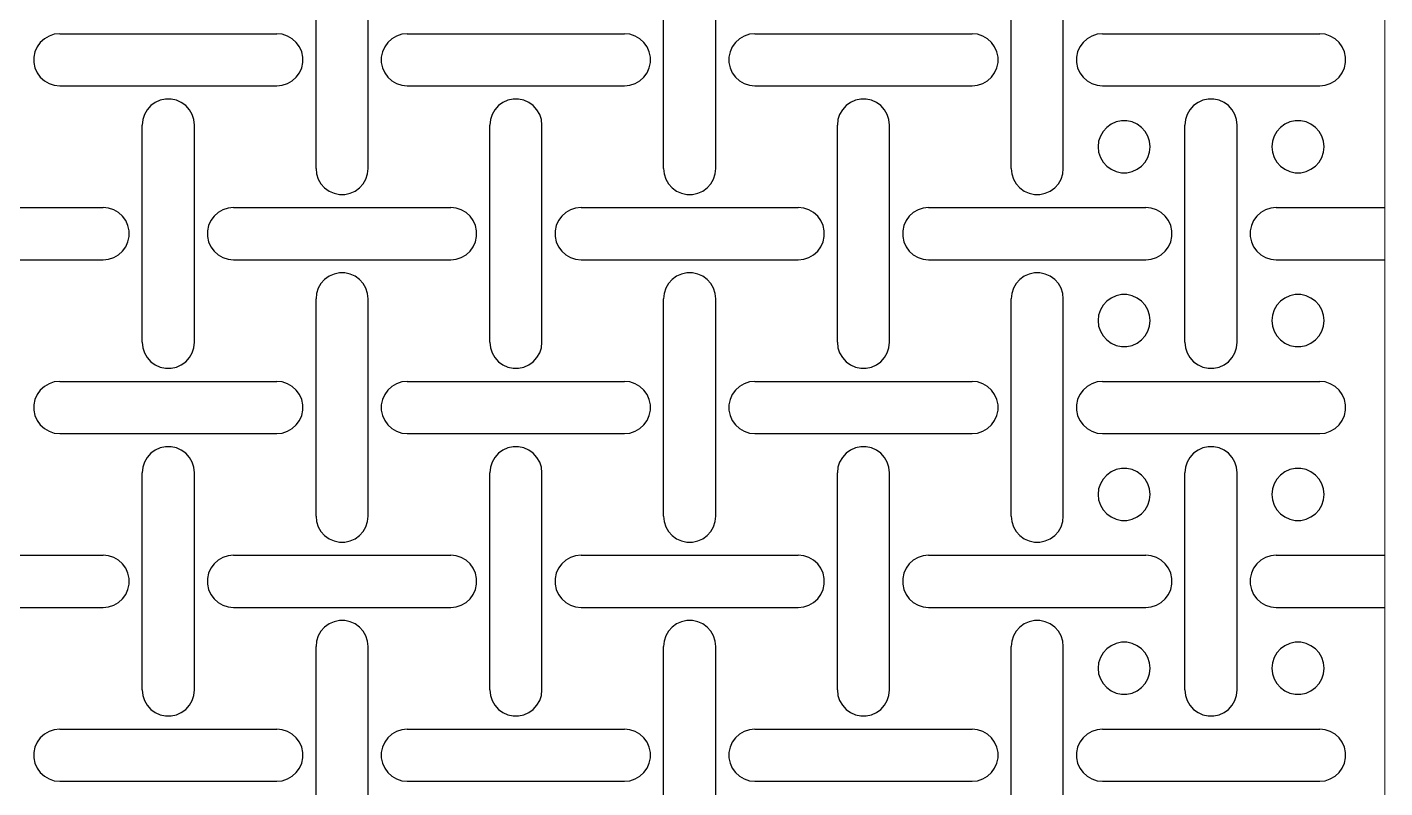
# Model space of a CAD drawing. Header units: metres. Extents: x 0 to 140, y -25 to 325.
# Drawn here: x 61.9 to 140, y 98.1 to 141.9 of the extents above; entities that cross this region are included whole.
import ezdxf

# ---------------------------------------------------------------- set-up
doc = ezdxf.new("R2010")
doc.units = ezdxf.units.M

msp = doc.modelspace()

# ---------------------------------------------------------------- linework, layer by layer
at = {"lineweight": 0}
msp.add_line((140, -25), (140, 325), dxfattribs=at)
for p, q in [((78.5, 133.75), (78.5, 146.25)), ((81.5, 133.75), (81.5, 146.25)), ((98.5, 133.75), (98.5, 146.25)), ((101.5, 133.75), (101.5, 146.25)), ((118.5, 133.75), (118.5, 146.25)), ((121.5, 133.75), (121.5, 146.25)), ((63.438, 141.467), (63.14, 141.37)), ((63.75, 141.5), (63.438, 141.467)), ((63.75, 141.5), (76.25, 141.5)), ((76.562, 141.467), (76.25, 141.5)), ((76.86, 141.37), (76.562, 141.467)), ((83.438, 141.467), (83.14, 141.37)), ((83.75, 141.5), (83.438, 141.467)), ((83.75, 141.5), (96.25, 141.5)), ((96.562, 141.467), (96.25, 141.5)), ((96.86, 141.37), (96.562, 141.467)), ((103.438, 141.467), (103.14, 141.37)), ((103.75, 141.5), (103.438, 141.467)), ((103.75, 141.5), (116.25, 141.5)), ((116.562, 141.467), (116.25, 141.5)), ((116.86, 141.37), (116.562, 141.467)), ((123.438, 141.467), (123.14, 141.37)), ((123.75, 141.5), (123.438, 141.467)), ((123.75, 141.5), (136.25, 141.5)), ((136.562, 141.467), (136.25, 141.5)), ((136.86, 141.37), (136.562, 141.467)), ((62.451, 140.75), (62.323, 140.464)), ((62.635, 141.004), (62.451, 140.75)), ((62.868, 141.214), (62.635, 141.004)), ((63.14, 141.37), (62.868, 141.214)), ((77.132, 141.214), (76.86, 141.37)), ((77.365, 141.004), (77.132, 141.214)), ((77.549, 140.75), (77.365, 141.004)), ((77.677, 140.464), (77.549, 140.75)), ((82.451, 140.75), (82.323, 140.464)), ((82.635, 141.004), (82.451, 140.75)), ((82.868, 141.214), (82.635, 141.004)), ((83.14, 141.37), (82.868, 141.214)), ((97.132, 141.214), (96.86, 141.37)), ((97.365, 141.004), (97.132, 141.214)), ((97.549, 140.75), (97.365, 141.004)), ((97.677, 140.464), (97.549, 140.75)), ((102.451, 140.75), (102.323, 140.464)), ((102.635, 141.004), (102.451, 140.75)), ((102.868, 141.214), (102.635, 141.004)), ((103.14, 141.37), (102.868, 141.214)), ((117.132, 141.214), (116.86, 141.37)), ((117.365, 141.004), (117.132, 141.214)), ((117.549, 140.75), (117.365, 141.004)), ((117.677, 140.464), (117.549, 140.75)), ((122.451, 140.75), (122.323, 140.464)), ((122.635, 141.004), (122.451, 140.75)), ((122.868, 141.214), (122.635, 141.004)), ((123.14, 141.37), (122.868, 141.214)), ((137.132, 141.214), (136.86, 141.37)), ((137.365, 141.004), (137.132, 141.214)), ((137.549, 140.75), (137.365, 141.004)), ((137.677, 140.464), (137.549, 140.75)), ((62.323, 140.464), (62.258, 140.157)), ((62.258, 140.157), (62.258, 139.843)), ((62.258, 139.843), (62.323, 139.536)), ((77.742, 140.157), (77.677, 140.464)), ((77.677, 139.536), (77.742, 139.843)), ((77.742, 139.843), (77.742, 140.157)), ((82.323, 140.464), (82.258, 140.157)), ((82.258, 140.157), (82.258, 139.843)), ((82.258, 139.843), (82.323, 139.536)), ((97.742, 140.157), (97.677, 140.464)), ((97.677, 139.536), (97.742, 139.843)), ((97.742, 139.843), (97.742, 140.157)), ((102.323, 140.464), (102.258, 140.157)), ((102.258, 140.157), (102.258, 139.843)), ((102.258, 139.843), (102.323, 139.536)), ((117.742, 140.157), (117.677, 140.464)), ((117.677, 139.536), (117.742, 139.843)), ((117.742, 139.843), (117.742, 140.157)), ((122.323, 140.464), (122.258, 140.157)), ((122.258, 140.157), (122.258, 139.843)), ((122.258, 139.843), (122.323, 139.536)), ((137.742, 140.157), (137.677, 140.464)), ((137.677, 139.536), (137.742, 139.843)), ((137.742, 139.843), (137.742, 140.157)), ((62.323, 139.536), (62.451, 139.25)), ((62.451, 139.25), (62.635, 138.996)), ((77.365, 138.996), (77.549, 139.25)), ((77.549, 139.25), (77.677, 139.536)), ((82.323, 139.536), (82.451, 139.25)), ((82.451, 139.25), (82.635, 138.996)), ((97.365, 138.996), (97.549, 139.25)), ((97.549, 139.25), (97.677, 139.536)), ((102.323, 139.536), (102.451, 139.25)), ((102.451, 139.25), (102.635, 138.996)), ((117.365, 138.996), (117.549, 139.25)), ((117.549, 139.25), (117.677, 139.536)), ((122.323, 139.536), (122.451, 139.25)), ((122.451, 139.25), (122.635, 138.996)), ((137.365, 138.996), (137.549, 139.25)), ((137.549, 139.25), (137.677, 139.536)), ((62.635, 138.996), (62.868, 138.786)), ((62.868, 138.786), (63.14, 138.63)), ((63.14, 138.63), (63.438, 138.533)), ((63.438, 138.533), (63.75, 138.5)), ((63.75, 138.5), (76.25, 138.5)), ((76.25, 138.5), (76.562, 138.533)), ((76.562, 138.533), (76.86, 138.63)), ((76.86, 138.63), (77.132, 138.786)), ((77.132, 138.786), (77.365, 138.996)), ((82.635, 138.996), (82.868, 138.786)), ((82.868, 138.786), (83.14, 138.63)), ((83.14, 138.63), (83.438, 138.533)), ((83.438, 138.533), (83.75, 138.5)), ((83.75, 138.5), (96.25, 138.5)), ((96.25, 138.5), (96.562, 138.533)), ((96.562, 138.533), (96.86, 138.63)), ((96.86, 138.63), (97.132, 138.786)), ((97.132, 138.786), (97.365, 138.996)), ((102.635, 138.996), (102.868, 138.786)), ((102.868, 138.786), (103.14, 138.63)), ((103.14, 138.63), (103.438, 138.533)), ((103.438, 138.533), (103.75, 138.5)), ((103.75, 138.5), (116.25, 138.5)), ((116.25, 138.5), (116.562, 138.533)), ((116.562, 138.533), (116.86, 138.63)), ((116.86, 138.63), (117.132, 138.786)), ((117.132, 138.786), (117.365, 138.996)), ((122.635, 138.996), (122.868, 138.786)), ((122.868, 138.786), (123.14, 138.63)), ((123.14, 138.63), (123.438, 138.533)), ((123.438, 138.533), (123.75, 138.5)), ((123.75, 138.5), (136.25, 138.5)), ((136.25, 138.5), (136.562, 138.533)), ((136.562, 138.533), (136.86, 138.63)), ((136.86, 138.63), (137.132, 138.786)), ((137.132, 138.786), (137.365, 138.996)), ((69.25, 137.549), (68.996, 137.365)), ((69.536, 137.677), (69.25, 137.549)), ((69.843, 137.742), (69.536, 137.677)), ((70.157, 137.742), (69.843, 137.742)), ((70.464, 137.677), (70.157, 137.742)), ((70.75, 137.549), (70.464, 137.677)), ((71.004, 137.365), (70.75, 137.549)), ((89.25, 137.549), (88.996, 137.365)), ((89.536, 137.677), (89.25, 137.549)), ((89.843, 137.742), (89.536, 137.677)), ((90.157, 137.742), (89.843, 137.742)), ((90.464, 137.677), (90.157, 137.742)), ((90.75, 137.549), (90.464, 137.677)), ((91.004, 137.365), (90.75, 137.549)), ((109.25, 137.549), (108.996, 137.365)), ((109.536, 137.677), (109.25, 137.549)), ((109.843, 137.742), (109.536, 137.677)), ((110.157, 137.742), (109.843, 137.742)), ((110.464, 137.677), (110.157, 137.742)), ((110.75, 137.549), (110.464, 137.677)), ((111.004, 137.365), (110.75, 137.549)), ((129.25, 137.549), (128.996, 137.365)), ((129.536, 137.677), (129.25, 137.549)), ((129.843, 137.742), (129.536, 137.677)), ((130.157, 137.742), (129.843, 137.742)), ((130.464, 137.677), (130.157, 137.742)), ((130.75, 137.549), (130.464, 137.677)), ((131.004, 137.365), (130.75, 137.549)), ((68.63, 136.86), (68.533, 136.562)), ((68.786, 137.132), (68.63, 136.86)), ((68.996, 137.365), (68.786, 137.132)), ((71.214, 137.132), (71.004, 137.365)), ((71.37, 136.86), (71.214, 137.132)), ((71.467, 136.562), (71.37, 136.86)), ((88.63, 136.86), (88.533, 136.562)), ((88.786, 137.132), (88.63, 136.86)), ((88.996, 137.365), (88.786, 137.132)), ((91.214, 137.132), (91.004, 137.365)), ((91.37, 136.86), (91.214, 137.132)), ((91.467, 136.562), (91.37, 136.86)), ((108.63, 136.86), (108.533, 136.562)), ((108.786, 137.132), (108.63, 136.86)), ((108.996, 137.365), (108.786, 137.132)), ((111.214, 137.132), (111.004, 137.365)), ((111.37, 136.86), (111.214, 137.132)), ((111.467, 136.562), (111.37, 136.86)), ((128.63, 136.86), (128.533, 136.562)), ((128.786, 137.132), (128.63, 136.86)), ((128.996, 137.365), (128.786, 137.132)), ((131.214, 137.132), (131.004, 137.365)), ((131.37, 136.86), (131.214, 137.132)), ((131.467, 136.562), (131.37, 136.86)), ((68.533, 136.562), (68.5, 136.25)), ((68.5, 123.75), (68.5, 136.25)), ((71.5, 136.25), (71.467, 136.562)), ((71.5, 123.75), (71.5, 136.25)), ((88.533, 136.562), (88.5, 136.25)), ((88.5, 123.75), (88.5, 136.25)), ((91.5, 136.25), (91.467, 136.562)), ((91.5, 123.75), (91.5, 136.25)), ((108.533, 136.562), (108.5, 136.25)), ((108.5, 123.75), (108.5, 136.25)), ((111.5, 136.25), (111.467, 136.562)), ((111.5, 123.75), (111.5, 136.25)), ((123.996, 136.115), (123.786, 135.882)), ((124.25, 136.299), (123.996, 136.115)), ((124.536, 136.427), (124.25, 136.299)), ((124.843, 136.492), (124.536, 136.427)), ((125.157, 136.492), (124.843, 136.492)), ((125.464, 136.427), (125.157, 136.492)), ((125.75, 136.299), (125.464, 136.427)), ((126.004, 136.115), (125.75, 136.299)), ((126.214, 135.882), (126.004, 136.115)), ((128.533, 136.562), (128.5, 136.25)), ((128.5, 123.75), (128.5, 136.25)), ((131.5, 136.25), (131.467, 136.562)), ((131.5, 123.75), (131.5, 136.25)), ((133.996, 136.115), (133.786, 135.882)), ((134.25, 136.299), (133.996, 136.115)), ((134.536, 136.427), (134.25, 136.299)), ((134.843, 136.492), (134.536, 136.427)), ((135.157, 136.492), (134.843, 136.492)), ((135.464, 136.427), (135.157, 136.492)), ((135.75, 136.299), (135.464, 136.427)), ((136.004, 136.115), (135.75, 136.299)), ((136.214, 135.882), (136.004, 136.115)), ((123.533, 135.312), (123.5, 135)), ((123.63, 135.61), (123.533, 135.312)), ((123.786, 135.882), (123.63, 135.61)), ((126.37, 135.61), (126.214, 135.882)), ((126.467, 135.312), (126.37, 135.61)), ((126.5, 135), (126.467, 135.312)), ((133.533, 135.312), (133.5, 135)), ((133.63, 135.61), (133.533, 135.312)), ((133.786, 135.882), (133.63, 135.61)), ((136.37, 135.61), (136.214, 135.882)), ((136.467, 135.312), (136.37, 135.61)), ((136.5, 135), (136.467, 135.312)), ((123.5, 135), (123.533, 134.688)), ((123.533, 134.688), (123.63, 134.39)), ((123.63, 134.39), (123.786, 134.118)), ((126.214, 134.118), (126.37, 134.39)), ((126.37, 134.39), (126.467, 134.688)), ((126.467, 134.688), (126.5, 135)), ((133.5, 135), (133.533, 134.688)), ((133.533, 134.688), (133.63, 134.39)), ((133.63, 134.39), (133.786, 134.118)), ((136.214, 134.118), (136.37, 134.39)), ((136.37, 134.39), (136.467, 134.688)), ((136.467, 134.688), (136.5, 135)), ((78.5, 133.75), (78.533, 133.438)), ((81.467, 133.438), (81.5, 133.75)), ((98.5, 133.75), (98.533, 133.438)), ((101.467, 133.438), (101.5, 133.75)), ((118.5, 133.75), (118.533, 133.438)), ((121.467, 133.438), (121.5, 133.75)), ((123.786, 134.118), (123.996, 133.885)), ((123.996, 133.885), (124.25, 133.701)), ((124.25, 133.701), (124.536, 133.573)), ((125.464, 133.573), (125.75, 133.701)), ((125.75, 133.701), (126.004, 133.885)), ((126.004, 133.885), (126.214, 134.118)), ((133.786, 134.118), (133.996, 133.885)), ((133.996, 133.885), (134.25, 133.701)), ((134.25, 133.701), (134.536, 133.573)), ((135.464, 133.573), (135.75, 133.701)), ((135.75, 133.701), (136.004, 133.885)), ((136.004, 133.885), (136.214, 134.118)), ((78.533, 133.438), (78.63, 133.14)), ((78.63, 133.14), (78.786, 132.868)), ((78.786, 132.868), (78.996, 132.635)), ((81.004, 132.635), (81.214, 132.868)), ((81.214, 132.868), (81.37, 133.14)), ((81.37, 133.14), (81.467, 133.438)), ((98.533, 133.438), (98.63, 133.14)), ((98.63, 133.14), (98.786, 132.868)), ((98.786, 132.868), (98.996, 132.635)), ((101.004, 132.635), (101.214, 132.868)), ((101.214, 132.868), (101.37, 133.14)), ((101.37, 133.14), (101.467, 133.438)), ((118.533, 133.438), (118.63, 133.14)), ((118.63, 133.14), (118.786, 132.868)), ((118.786, 132.868), (118.996, 132.635)), ((121.004, 132.635), (121.214, 132.868)), ((121.214, 132.868), (121.37, 133.14)), ((121.37, 133.14), (121.467, 133.438)), ((124.536, 133.573), (124.843, 133.508)), ((124.843, 133.508), (125.157, 133.508)), ((125.157, 133.508), (125.464, 133.573)), ((134.536, 133.573), (134.843, 133.508)), ((134.843, 133.508), (135.157, 133.508)), ((135.157, 133.508), (135.464, 133.573)), ((78.996, 132.635), (79.25, 132.451)), ((79.25, 132.451), (79.536, 132.323)), ((79.536, 132.323), (79.843, 132.258)), ((79.843, 132.258), (80.157, 132.258)), ((80.157, 132.258), (80.464, 132.323)), ((80.464, 132.323), (80.75, 132.451)), ((80.75, 132.451), (81.004, 132.635)), ((98.996, 132.635), (99.25, 132.451)), ((99.25, 132.451), (99.536, 132.323)), ((99.536, 132.323), (99.843, 132.258)), ((99.843, 132.258), (100.157, 132.258)), ((100.157, 132.258), (100.464, 132.323)), ((100.464, 132.323), (100.75, 132.451)), ((100.75, 132.451), (101.004, 132.635)), ((118.996, 132.635), (119.25, 132.451)), ((119.25, 132.451), (119.536, 132.323)), ((119.536, 132.323), (119.843, 132.258)), ((119.843, 132.258), (120.157, 132.258)), ((120.157, 132.258), (120.464, 132.323)), ((120.464, 132.323), (120.75, 132.451)), ((120.75, 132.451), (121.004, 132.635)), ((53.75, 131.5), (66.25, 131.5)), ((66.562, 131.467), (66.25, 131.5)), ((66.86, 131.37), (66.562, 131.467)), ((67.132, 131.214), (66.86, 131.37)), ((73.14, 131.37), (72.868, 131.214)), ((73.438, 131.467), (73.14, 131.37)), ((73.75, 131.5), (73.438, 131.467)), ((73.75, 131.5), (86.25, 131.5)), ((86.562, 131.467), (86.25, 131.5)), ((86.86, 131.37), (86.562, 131.467)), ((87.132, 131.214), (86.86, 131.37)), ((93.14, 131.37), (92.868, 131.214)), ((93.438, 131.467), (93.14, 131.37)), ((93.75, 131.5), (93.438, 131.467)), ((93.75, 131.5), (106.25, 131.5)), ((106.562, 131.467), (106.25, 131.5)), ((106.86, 131.37), (106.562, 131.467)), ((107.132, 131.214), (106.86, 131.37)), ((113.14, 131.37), (112.868, 131.214)), ((113.438, 131.467), (113.14, 131.37)), ((113.75, 131.5), (113.438, 131.467)), ((113.75, 131.5), (126.25, 131.5)), ((126.562, 131.467), (126.25, 131.5)), ((126.86, 131.37), (126.562, 131.467)), ((127.132, 131.214), (126.86, 131.37)), ((133.14, 131.37), (132.868, 131.214)), ((133.438, 131.467), (133.14, 131.37)), ((133.75, 131.5), (133.438, 131.467)), ((133.75, 131.5), (140, 131.5)), ((67.365, 131.004), (67.132, 131.214)), ((67.549, 130.75), (67.365, 131.004)), ((67.677, 130.464), (67.549, 130.75)), ((67.742, 130.157), (67.677, 130.464)), ((72.323, 130.464), (72.258, 130.157)), ((72.451, 130.75), (72.323, 130.464)), ((72.635, 131.004), (72.451, 130.75)), ((72.868, 131.214), (72.635, 131.004)), ((87.365, 131.004), (87.132, 131.214)), ((87.549, 130.75), (87.365, 131.004)), ((87.677, 130.464), (87.549, 130.75)), ((87.742, 130.157), (87.677, 130.464)), ((92.323, 130.464), (92.258, 130.157)), ((92.451, 130.75), (92.323, 130.464)), ((92.635, 131.004), (92.451, 130.75)), ((92.868, 131.214), (92.635, 131.004)), ((107.365, 131.004), (107.132, 131.214)), ((107.549, 130.75), (107.365, 131.004)), ((107.677, 130.464), (107.549, 130.75)), ((107.742, 130.157), (107.677, 130.464)), ((112.323, 130.464), (112.258, 130.157)), ((112.451, 130.75), (112.323, 130.464)), ((112.635, 131.004), (112.451, 130.75)), ((112.868, 131.214), (112.635, 131.004)), ((127.365, 131.004), (127.132, 131.214)), ((127.549, 130.75), (127.365, 131.004)), ((127.677, 130.464), (127.549, 130.75)), ((127.742, 130.157), (127.677, 130.464)), ((132.323, 130.464), (132.258, 130.157)), ((132.451, 130.75), (132.323, 130.464)), ((132.635, 131.004), (132.451, 130.75)), ((132.868, 131.214), (132.635, 131.004)), ((67.677, 129.536), (67.742, 129.843)), ((67.742, 129.843), (67.742, 130.157)), ((72.258, 130.157), (72.258, 129.843)), ((72.258, 129.843), (72.323, 129.536)), ((87.677, 129.536), (87.742, 129.843)), ((87.742, 129.843), (87.742, 130.157)), ((92.258, 130.157), (92.258, 129.843)), ((92.258, 129.843), (92.323, 129.536)), ((107.677, 129.536), (107.742, 129.843)), ((107.742, 129.843), (107.742, 130.157)), ((112.258, 130.157), (112.258, 129.843)), ((112.258, 129.843), (112.323, 129.536)), ((127.677, 129.536), (127.742, 129.843)), ((127.742, 129.843), (127.742, 130.157)), ((132.258, 130.157), (132.258, 129.843)), ((132.258, 129.843), (132.323, 129.536)), ((67.132, 128.786), (67.365, 128.996)), ((67.365, 128.996), (67.549, 129.25)), ((67.549, 129.25), (67.677, 129.536)), ((72.323, 129.536), (72.451, 129.25)), ((72.451, 129.25), (72.635, 128.996)), ((72.635, 128.996), (72.868, 128.786)), ((87.132, 128.786), (87.365, 128.996)), ((87.365, 128.996), (87.549, 129.25)), ((87.549, 129.25), (87.677, 129.536)), ((92.323, 129.536), (92.451, 129.25)), ((92.451, 129.25), (92.635, 128.996)), ((92.635, 128.996), (92.868, 128.786)), ((107.132, 128.786), (107.365, 128.996)), ((107.365, 128.996), (107.549, 129.25)), ((107.549, 129.25), (107.677, 129.536)), ((112.323, 129.536), (112.451, 129.25)), ((112.451, 129.25), (112.635, 128.996)), ((112.635, 128.996), (112.868, 128.786)), ((127.132, 128.786), (127.365, 128.996)), ((127.365, 128.996), (127.549, 129.25)), ((127.549, 129.25), (127.677, 129.536)), ((132.323, 129.536), (132.451, 129.25)), ((132.451, 129.25), (132.635, 128.996)), ((132.635, 128.996), (132.868, 128.786)), ((53.75, 128.5), (66.25, 128.5)), ((66.25, 128.5), (66.562, 128.533)), ((66.562, 128.533), (66.86, 128.63)), ((66.86, 128.63), (67.132, 128.786)), ((72.868, 128.786), (73.14, 128.63)), ((73.14, 128.63), (73.438, 128.533)), ((73.438, 128.533), (73.75, 128.5)), ((73.75, 128.5), (86.25, 128.5)), ((86.25, 128.5), (86.562, 128.533)), ((86.562, 128.533), (86.86, 128.63)), ((86.86, 128.63), (87.132, 128.786)), ((92.868, 128.786), (93.14, 128.63)), ((93.14, 128.63), (93.438, 128.533)), ((93.438, 128.533), (93.75, 128.5)), ((93.75, 128.5), (106.25, 128.5)), ((106.25, 128.5), (106.562, 128.533)), ((106.562, 128.533), (106.86, 128.63)), ((106.86, 128.63), (107.132, 128.786)), ((112.868, 128.786), (113.14, 128.63)), ((113.14, 128.63), (113.438, 128.533)), ((113.438, 128.533), (113.75, 128.5)), ((113.75, 128.5), (126.25, 128.5)), ((126.25, 128.5), (126.562, 128.533)), ((126.562, 128.533), (126.86, 128.63)), ((126.86, 128.63), (127.132, 128.786)), ((132.868, 128.786), (133.14, 128.63)), ((133.14, 128.63), (133.438, 128.533)), ((133.438, 128.533), (133.75, 128.5)), ((133.75, 128.5), (140, 128.5)), ((78.996, 127.365), (78.786, 127.132)), ((79.25, 127.549), (78.996, 127.365)), ((79.536, 127.677), (79.25, 127.549)), ((79.843, 127.742), (79.536, 127.677)), ((80.157, 127.742), (79.843, 127.742)), ((80.464, 127.677), (80.157, 127.742)), ((80.75, 127.549), (80.464, 127.677)), ((81.004, 127.365), (80.75, 127.549)), ((81.214, 127.132), (81.004, 127.365)), ((98.996, 127.365), (98.786, 127.132)), ((99.25, 127.549), (98.996, 127.365)), ((99.536, 127.677), (99.25, 127.549)), ((99.843, 127.742), (99.536, 127.677)), ((100.157, 127.742), (99.843, 127.742)), ((100.464, 127.677), (100.157, 127.742)), ((100.75, 127.549), (100.464, 127.677)), ((101.004, 127.365), (100.75, 127.549)), ((101.214, 127.132), (101.004, 127.365)), ((118.996, 127.365), (118.786, 127.132)), ((119.25, 127.549), (118.996, 127.365)), ((119.536, 127.677), (119.25, 127.549)), ((119.843, 127.742), (119.536, 127.677)), ((120.157, 127.742), (119.843, 127.742)), ((120.464, 127.677), (120.157, 127.742)), ((120.75, 127.549), (120.464, 127.677)), ((121.004, 127.365), (120.75, 127.549)), ((121.214, 127.132), (121.004, 127.365)), ((78.533, 126.562), (78.5, 126.25)), ((78.63, 126.86), (78.533, 126.562)), ((78.786, 127.132), (78.63, 126.86)), ((81.37, 126.86), (81.214, 127.132)), ((81.467, 126.562), (81.37, 126.86)), ((81.5, 126.25), (81.467, 126.562)), ((98.533, 126.562), (98.5, 126.25)), ((98.63, 126.86), (98.533, 126.562)), ((98.786, 127.132), (98.63, 126.86)), ((101.37, 126.86), (101.214, 127.132)), ((101.467, 126.562), (101.37, 126.86)), ((101.5, 126.25), (101.467, 126.562)), ((118.533, 126.562), (118.5, 126.25)), ((118.63, 126.86), (118.533, 126.562)), ((118.786, 127.132), (118.63, 126.86)), ((121.37, 126.86), (121.214, 127.132)), ((121.467, 126.562), (121.37, 126.86)), ((121.5, 126.25), (121.467, 126.562)), ((78.5, 113.75), (78.5, 126.25)), ((81.5, 113.75), (81.5, 126.25)), ((98.5, 113.75), (98.5, 126.25)), ((101.5, 113.75), (101.5, 126.25)), ((118.5, 113.75), (118.5, 126.25)), ((121.5, 113.75), (121.5, 126.25)), ((123.786, 125.882), (123.63, 125.61)), ((123.996, 126.115), (123.786, 125.882)), ((124.25, 126.299), (123.996, 126.115)), ((124.536, 126.427), (124.25, 126.299)), ((124.843, 126.492), (124.536, 126.427)), ((125.157, 126.492), (124.843, 126.492)), ((125.464, 126.427), (125.157, 126.492)), ((125.75, 126.299), (125.464, 126.427)), ((126.004, 126.115), (125.75, 126.299)), ((126.214, 125.882), (126.004, 126.115)), ((126.37, 125.61), (126.214, 125.882)), ((133.786, 125.882), (133.63, 125.61)), ((133.996, 126.115), (133.786, 125.882)), ((134.25, 126.299), (133.996, 126.115)), ((134.536, 126.427), (134.25, 126.299)), ((134.843, 126.492), (134.536, 126.427)), ((135.157, 126.492), (134.843, 126.492)), ((135.464, 126.427), (135.157, 126.492)), ((135.75, 126.299), (135.464, 126.427)), ((136.004, 126.115), (135.75, 126.299)), ((136.214, 125.882), (136.004, 126.115)), ((136.37, 125.61), (136.214, 125.882)), ((123.533, 125.312), (123.5, 125)), ((123.5, 125), (123.533, 124.688)), ((123.63, 125.61), (123.533, 125.312)), ((126.467, 125.312), (126.37, 125.61)), ((126.5, 125), (126.467, 125.312)), ((126.467, 124.688), (126.5, 125)), ((133.533, 125.312), (133.5, 125)), ((133.5, 125), (133.533, 124.688)), ((133.63, 125.61), (133.533, 125.312)), ((136.467, 125.312), (136.37, 125.61)), ((136.5, 125), (136.467, 125.312)), ((136.467, 124.688), (136.5, 125)), ((123.533, 124.688), (123.63, 124.39)), ((123.63, 124.39), (123.786, 124.118)), ((126.214, 124.118), (126.37, 124.39)), ((126.37, 124.39), (126.467, 124.688)), ((133.533, 124.688), (133.63, 124.39)), ((133.63, 124.39), (133.786, 124.118)), ((136.214, 124.118), (136.37, 124.39)), ((136.37, 124.39), (136.467, 124.688)), ((68.5, 123.75), (68.533, 123.438)), ((68.533, 123.438), (68.63, 123.14)), ((71.37, 123.14), (71.467, 123.438)), ((71.467, 123.438), (71.5, 123.75)), ((88.5, 123.75), (88.533, 123.438)), ((88.533, 123.438), (88.63, 123.14)), ((91.37, 123.14), (91.467, 123.438)), ((91.467, 123.438), (91.5, 123.75)), ((108.5, 123.75), (108.533, 123.438)), ((108.533, 123.438), (108.63, 123.14)), ((111.37, 123.14), (111.467, 123.438)), ((111.467, 123.438), (111.5, 123.75)), ((123.786, 124.118), (123.996, 123.885)), ((123.996, 123.885), (124.25, 123.701)), ((124.25, 123.701), (124.536, 123.573)), ((124.536, 123.573), (124.843, 123.508)), ((124.843, 123.508), (125.157, 123.508)), ((125.157, 123.508), (125.464, 123.573)), ((125.464, 123.573), (125.75, 123.701)), ((125.75, 123.701), (126.004, 123.885)), ((126.004, 123.885), (126.214, 124.118)), ((128.5, 123.75), (128.533, 123.438)), ((128.533, 123.438), (128.63, 123.14)), ((131.37, 123.14), (131.467, 123.438)), ((131.467, 123.438), (131.5, 123.75)), ((133.786, 124.118), (133.996, 123.885)), ((133.996, 123.885), (134.25, 123.701)), ((134.25, 123.701), (134.536, 123.573)), ((134.536, 123.573), (134.843, 123.508)), ((134.843, 123.508), (135.157, 123.508)), ((135.157, 123.508), (135.464, 123.573)), ((135.464, 123.573), (135.75, 123.701)), ((135.75, 123.701), (136.004, 123.885)), ((136.004, 123.885), (136.214, 124.118)), ((68.63, 123.14), (68.786, 122.868)), ((68.786, 122.868), (68.996, 122.635)), ((71.004, 122.635), (71.214, 122.868)), ((71.214, 122.868), (71.37, 123.14)), ((88.63, 123.14), (88.786, 122.868)), ((88.786, 122.868), (88.996, 122.635)), ((91.004, 122.635), (91.214, 122.868)), ((91.214, 122.868), (91.37, 123.14)), ((108.63, 123.14), (108.786, 122.868)), ((108.786, 122.868), (108.996, 122.635)), ((111.004, 122.635), (111.214, 122.868)), ((111.214, 122.868), (111.37, 123.14)), ((128.63, 123.14), (128.786, 122.868)), ((128.786, 122.868), (128.996, 122.635)), ((131.004, 122.635), (131.214, 122.868)), ((131.214, 122.868), (131.37, 123.14)), ((68.996, 122.635), (69.25, 122.451)), ((69.25, 122.451), (69.536, 122.323)), ((69.536, 122.323), (69.843, 122.258)), ((69.843, 122.258), (70.157, 122.258)), ((70.157, 122.258), (70.464, 122.323)), ((70.464, 122.323), (70.75, 122.451)), ((70.75, 122.451), (71.004, 122.635)), ((88.996, 122.635), (89.25, 122.451)), ((89.25, 122.451), (89.536, 122.323)), ((89.536, 122.323), (89.843, 122.258)), ((89.843, 122.258), (90.157, 122.258)), ((90.157, 122.258), (90.464, 122.323)), ((90.464, 122.323), (90.75, 122.451)), ((90.75, 122.451), (91.004, 122.635)), ((108.996, 122.635), (109.25, 122.451)), ((109.25, 122.451), (109.536, 122.323)), ((109.536, 122.323), (109.843, 122.258)), ((109.843, 122.258), (110.157, 122.258)), ((110.157, 122.258), (110.464, 122.323)), ((110.464, 122.323), (110.75, 122.451)), ((110.75, 122.451), (111.004, 122.635)), ((128.996, 122.635), (129.25, 122.451)), ((129.25, 122.451), (129.536, 122.323)), ((129.536, 122.323), (129.843, 122.258)), ((129.843, 122.258), (130.157, 122.258)), ((130.157, 122.258), (130.464, 122.323)), ((130.464, 122.323), (130.75, 122.451)), ((130.75, 122.451), (131.004, 122.635)), ((62.868, 121.214), (62.635, 121.004)), ((63.14, 121.37), (62.868, 121.214)), ((63.438, 121.467), (63.14, 121.37)), ((63.75, 121.5), (63.438, 121.467)), ((63.75, 121.5), (76.25, 121.5)), ((76.562, 121.467), (76.25, 121.5)), ((76.86, 121.37), (76.562, 121.467)), ((77.132, 121.214), (76.86, 121.37)), ((77.365, 121.004), (77.132, 121.214)), ((82.868, 121.214), (82.635, 121.004)), ((83.14, 121.37), (82.868, 121.214)), ((83.438, 121.467), (83.14, 121.37)), ((83.75, 121.5), (83.438, 121.467)), ((83.75, 121.5), (96.25, 121.5)), ((96.562, 121.467), (96.25, 121.5)), ((96.86, 121.37), (96.562, 121.467)), ((97.132, 121.214), (96.86, 121.37)), ((97.365, 121.004), (97.132, 121.214)), ((102.868, 121.214), (102.635, 121.004)), ((103.14, 121.37), (102.868, 121.214)), ((103.438, 121.467), (103.14, 121.37)), ((103.75, 121.5), (103.438, 121.467)), ((103.75, 121.5), (116.25, 121.5)), ((116.562, 121.467), (116.25, 121.5)), ((116.86, 121.37), (116.562, 121.467)), ((117.132, 121.214), (116.86, 121.37)), ((117.365, 121.004), (117.132, 121.214)), ((122.868, 121.214), (122.635, 121.004)), ((123.14, 121.37), (122.868, 121.214)), ((123.438, 121.467), (123.14, 121.37)), ((123.75, 121.5), (123.438, 121.467)), ((123.75, 121.5), (136.25, 121.5)), ((136.562, 121.467), (136.25, 121.5)), ((136.86, 121.37), (136.562, 121.467)), ((137.132, 121.214), (136.86, 121.37)), ((137.365, 121.004), (137.132, 121.214)), ((62.323, 120.464), (62.258, 120.157)), ((62.451, 120.75), (62.323, 120.464)), ((62.635, 121.004), (62.451, 120.75)), ((77.549, 120.75), (77.365, 121.004)), ((77.677, 120.464), (77.549, 120.75)), ((77.742, 120.157), (77.677, 120.464)), ((82.323, 120.464), (82.258, 120.157)), ((82.451, 120.75), (82.323, 120.464)), ((82.635, 121.004), (82.451, 120.75)), ((97.549, 120.75), (97.365, 121.004)), ((97.677, 120.464), (97.549, 120.75)), ((97.742, 120.157), (97.677, 120.464)), ((102.323, 120.464), (102.258, 120.157)), ((102.451, 120.75), (102.323, 120.464)), ((102.635, 121.004), (102.451, 120.75)), ((117.549, 120.75), (117.365, 121.004)), ((117.677, 120.464), (117.549, 120.75)), ((117.742, 120.157), (117.677, 120.464)), ((122.323, 120.464), (122.258, 120.157)), ((122.451, 120.75), (122.323, 120.464)), ((122.635, 121.004), (122.451, 120.75)), ((137.549, 120.75), (137.365, 121.004)), ((137.677, 120.464), (137.549, 120.75)), ((137.742, 120.157), (137.677, 120.464)), ((62.258, 120.157), (62.258, 119.843)), ((62.258, 119.843), (62.323, 119.536)), ((62.323, 119.536), (62.451, 119.25)), ((77.549, 119.25), (77.677, 119.536)), ((77.677, 119.536), (77.742, 119.843)), ((77.742, 119.843), (77.742, 120.157)), ((82.258, 120.157), (82.258, 119.843)), ((82.258, 119.843), (82.323, 119.536)), ((82.323, 119.536), (82.451, 119.25)), ((97.549, 119.25), (97.677, 119.536)), ((97.677, 119.536), (97.742, 119.843)), ((97.742, 119.843), (97.742, 120.157)), ((102.258, 120.157), (102.258, 119.843)), ((102.258, 119.843), (102.323, 119.536)), ((102.323, 119.536), (102.451, 119.25)), ((117.549, 119.25), (117.677, 119.536)), ((117.677, 119.536), (117.742, 119.843)), ((117.742, 119.843), (117.742, 120.157)), ((122.258, 120.157), (122.258, 119.843)), ((122.258, 119.843), (122.323, 119.536)), ((122.323, 119.536), (122.451, 119.25)), ((137.549, 119.25), (137.677, 119.536)), ((137.677, 119.536), (137.742, 119.843)), ((137.742, 119.843), (137.742, 120.157)), ((62.451, 119.25), (62.635, 118.996)), ((62.635, 118.996), (62.868, 118.786)), ((62.868, 118.786), (63.14, 118.63)), ((76.86, 118.63), (77.132, 118.786)), ((77.132, 118.786), (77.365, 118.996)), ((77.365, 118.996), (77.549, 119.25)), ((82.451, 119.25), (82.635, 118.996)), ((82.635, 118.996), (82.868, 118.786)), ((82.868, 118.786), (83.14, 118.63)), ((96.86, 118.63), (97.132, 118.786)), ((97.132, 118.786), (97.365, 118.996)), ((97.365, 118.996), (97.549, 119.25)), ((102.451, 119.25), (102.635, 118.996)), ((102.635, 118.996), (102.868, 118.786)), ((102.868, 118.786), (103.14, 118.63)), ((116.86, 118.63), (117.132, 118.786)), ((117.132, 118.786), (117.365, 118.996)), ((117.365, 118.996), (117.549, 119.25)), ((122.451, 119.25), (122.635, 118.996)), ((122.635, 118.996), (122.868, 118.786)), ((122.868, 118.786), (123.14, 118.63)), ((136.86, 118.63), (137.132, 118.786)), ((137.132, 118.786), (137.365, 118.996)), ((137.365, 118.996), (137.549, 119.25)), ((63.14, 118.63), (63.438, 118.533)), ((63.438, 118.533), (63.75, 118.5)), ((63.75, 118.5), (76.25, 118.5)), ((76.25, 118.5), (76.562, 118.533)), ((76.562, 118.533), (76.86, 118.63)), ((83.14, 118.63), (83.438, 118.533)), ((83.438, 118.533), (83.75, 118.5)), ((83.75, 118.5), (96.25, 118.5)), ((96.25, 118.5), (96.562, 118.533)), ((96.562, 118.533), (96.86, 118.63)), ((103.14, 118.63), (103.438, 118.533)), ((103.438, 118.533), (103.75, 118.5)), ((103.75, 118.5), (116.25, 118.5)), ((116.25, 118.5), (116.562, 118.533)), ((116.562, 118.533), (116.86, 118.63)), ((123.14, 118.63), (123.438, 118.533)), ((123.438, 118.533), (123.75, 118.5)), ((123.75, 118.5), (136.25, 118.5)), ((136.25, 118.5), (136.562, 118.533)), ((136.562, 118.533), (136.86, 118.63)), ((68.996, 117.365), (68.786, 117.132)), ((69.25, 117.549), (68.996, 117.365)), ((69.536, 117.677), (69.25, 117.549)), ((69.843, 117.742), (69.536, 117.677)), ((70.157, 117.742), (69.843, 117.742)), ((70.464, 117.677), (70.157, 117.742)), ((70.75, 117.549), (70.464, 117.677)), ((71.004, 117.365), (70.75, 117.549)), ((71.214, 117.132), (71.004, 117.365)), ((88.996, 117.365), (88.786, 117.132)), ((89.25, 117.549), (88.996, 117.365)), ((89.536, 117.677), (89.25, 117.549)), ((89.843, 117.742), (89.536, 117.677)), ((90.157, 117.742), (89.843, 117.742)), ((90.464, 117.677), (90.157, 117.742)), ((90.75, 117.549), (90.464, 117.677)), ((91.004, 117.365), (90.75, 117.549)), ((91.214, 117.132), (91.004, 117.365)), ((108.996, 117.365), (108.786, 117.132)), ((109.25, 117.549), (108.996, 117.365)), ((109.536, 117.677), (109.25, 117.549)), ((109.843, 117.742), (109.536, 117.677)), ((110.157, 117.742), (109.843, 117.742)), ((110.464, 117.677), (110.157, 117.742)), ((110.75, 117.549), (110.464, 117.677)), ((111.004, 117.365), (110.75, 117.549)), ((111.214, 117.132), (111.004, 117.365)), ((128.996, 117.365), (128.786, 117.132)), ((129.25, 117.549), (128.996, 117.365)), ((129.536, 117.677), (129.25, 117.549)), ((129.843, 117.742), (129.536, 117.677)), ((130.157, 117.742), (129.843, 117.742)), ((130.464, 117.677), (130.157, 117.742)), ((130.75, 117.549), (130.464, 117.677)), ((131.004, 117.365), (130.75, 117.549)), ((131.214, 117.132), (131.004, 117.365)), ((68.533, 116.562), (68.5, 116.25)), ((68.63, 116.86), (68.533, 116.562)), ((68.786, 117.132), (68.63, 116.86)), ((71.37, 116.86), (71.214, 117.132)), ((71.467, 116.562), (71.37, 116.86)), ((71.5, 116.25), (71.467, 116.562)), ((88.533, 116.562), (88.5, 116.25)), ((88.63, 116.86), (88.533, 116.562)), ((88.786, 117.132), (88.63, 116.86)), ((91.37, 116.86), (91.214, 117.132)), ((91.467, 116.562), (91.37, 116.86)), ((91.5, 116.25), (91.467, 116.562)), ((108.533, 116.562), (108.5, 116.25)), ((108.63, 116.86), (108.533, 116.562)), ((108.786, 117.132), (108.63, 116.86)), ((111.37, 116.86), (111.214, 117.132)), ((111.467, 116.562), (111.37, 116.86)), ((111.5, 116.25), (111.467, 116.562)), ((124.536, 116.427), (124.25, 116.299)), ((124.843, 116.492), (124.536, 116.427)), ((125.157, 116.492), (124.843, 116.492)), ((125.464, 116.427), (125.157, 116.492)), ((125.75, 116.299), (125.464, 116.427)), ((128.533, 116.562), (128.5, 116.25)), ((128.63, 116.86), (128.533, 116.562)), ((128.786, 117.132), (128.63, 116.86)), ((131.37, 116.86), (131.214, 117.132)), ((131.467, 116.562), (131.37, 116.86)), ((131.5, 116.25), (131.467, 116.562)), ((134.536, 116.427), (134.25, 116.299)), ((134.843, 116.492), (134.536, 116.427)), ((135.157, 116.492), (134.843, 116.492)), ((135.464, 116.427), (135.157, 116.492)), ((135.75, 116.299), (135.464, 116.427)), ((68.5, 103.75), (68.5, 116.25)), ((71.5, 103.75), (71.5, 116.25)), ((88.5, 103.75), (88.5, 116.25)), ((91.5, 103.75), (91.5, 116.25)), ((108.5, 103.75), (108.5, 116.25)), ((111.5, 103.75), (111.5, 116.25)), ((123.786, 115.882), (123.63, 115.61)), ((123.996, 116.115), (123.786, 115.882)), ((124.25, 116.299), (123.996, 116.115)), ((126.004, 116.115), (125.75, 116.299)), ((126.214, 115.882), (126.004, 116.115)), ((126.37, 115.61), (126.214, 115.882)), ((128.5, 103.75), (128.5, 116.25)), ((131.5, 103.75), (131.5, 116.25)), ((133.786, 115.882), (133.63, 115.61)), ((133.996, 116.115), (133.786, 115.882)), ((134.25, 116.299), (133.996, 116.115)), ((136.004, 116.115), (135.75, 116.299)), ((136.214, 115.882), (136.004, 116.115)), ((136.37, 115.61), (136.214, 115.882)), ((123.533, 115.312), (123.5, 115)), ((123.5, 115), (123.533, 114.688)), ((123.63, 115.61), (123.533, 115.312)), ((126.467, 115.312), (126.37, 115.61)), ((126.5, 115), (126.467, 115.312)), ((126.467, 114.688), (126.5, 115)), ((133.533, 115.312), (133.5, 115)), ((133.5, 115), (133.533, 114.688)), ((133.63, 115.61), (133.533, 115.312)), ((136.467, 115.312), (136.37, 115.61)), ((136.5, 115), (136.467, 115.312)), ((136.467, 114.688), (136.5, 115)), ((123.533, 114.688), (123.63, 114.39)), ((123.63, 114.39), (123.786, 114.118)), ((123.786, 114.118), (123.996, 113.885)), ((126.004, 113.885), (126.214, 114.118)), ((126.214, 114.118), (126.37, 114.39)), ((126.37, 114.39), (126.467, 114.688)), ((133.533, 114.688), (133.63, 114.39)), ((133.63, 114.39), (133.786, 114.118)), ((133.786, 114.118), (133.996, 113.885)), ((136.004, 113.885), (136.214, 114.118)), ((136.214, 114.118), (136.37, 114.39)), ((136.37, 114.39), (136.467, 114.688)), ((78.5, 113.75), (78.533, 113.438)), ((78.533, 113.438), (78.63, 113.14)), ((81.37, 113.14), (81.467, 113.438)), ((81.467, 113.438), (81.5, 113.75)), ((98.5, 113.75), (98.533, 113.438)), ((98.533, 113.438), (98.63, 113.14)), ((101.37, 113.14), (101.467, 113.438)), ((101.467, 113.438), (101.5, 113.75)), ((118.5, 113.75), (118.533, 113.438)), ((118.533, 113.438), (118.63, 113.14)), ((121.37, 113.14), (121.467, 113.438)), ((121.467, 113.438), (121.5, 113.75)), ((123.996, 113.885), (124.25, 113.701)), ((124.25, 113.701), (124.536, 113.573)), ((124.536, 113.573), (124.843, 113.508)), ((124.843, 113.508), (125.157, 113.508)), ((125.157, 113.508), (125.464, 113.573)), ((125.464, 113.573), (125.75, 113.701)), ((125.75, 113.701), (126.004, 113.885)), ((133.996, 113.885), (134.25, 113.701)), ((134.25, 113.701), (134.536, 113.573)), ((134.536, 113.573), (134.843, 113.508)), ((134.843, 113.508), (135.157, 113.508)), ((135.157, 113.508), (135.464, 113.573)), ((135.464, 113.573), (135.75, 113.701)), ((135.75, 113.701), (136.004, 113.885)), ((78.63, 113.14), (78.786, 112.868)), ((78.786, 112.868), (78.996, 112.635)), ((78.996, 112.635), (79.25, 112.451)), ((80.75, 112.451), (81.004, 112.635)), ((81.004, 112.635), (81.214, 112.868)), ((81.214, 112.868), (81.37, 113.14)), ((98.63, 113.14), (98.786, 112.868)), ((98.786, 112.868), (98.996, 112.635)), ((98.996, 112.635), (99.25, 112.451)), ((100.75, 112.451), (101.004, 112.635)), ((101.004, 112.635), (101.214, 112.868)), ((101.214, 112.868), (101.37, 113.14)), ((118.63, 113.14), (118.786, 112.868)), ((118.786, 112.868), (118.996, 112.635)), ((118.996, 112.635), (119.25, 112.451)), ((120.75, 112.451), (121.004, 112.635)), ((121.004, 112.635), (121.214, 112.868)), ((121.214, 112.868), (121.37, 113.14)), ((79.25, 112.451), (79.536, 112.323)), ((79.536, 112.323), (79.843, 112.258)), ((79.843, 112.258), (80.157, 112.258)), ((80.157, 112.258), (80.464, 112.323)), ((80.464, 112.323), (80.75, 112.451)), ((99.25, 112.451), (99.536, 112.323)), ((99.536, 112.323), (99.843, 112.258)), ((99.843, 112.258), (100.157, 112.258)), ((100.157, 112.258), (100.464, 112.323)), ((100.464, 112.323), (100.75, 112.451)), ((119.25, 112.451), (119.536, 112.323)), ((119.536, 112.323), (119.843, 112.258)), ((119.843, 112.258), (120.157, 112.258)), ((120.157, 112.258), (120.464, 112.323)), ((120.464, 112.323), (120.75, 112.451)), ((53.75, 111.5), (66.25, 111.5)), ((66.562, 111.467), (66.25, 111.5)), ((66.86, 111.37), (66.562, 111.467)), ((67.132, 111.214), (66.86, 111.37)), ((67.365, 111.004), (67.132, 111.214)), ((67.549, 110.75), (67.365, 111.004)), ((72.635, 111.004), (72.451, 110.75)), ((72.868, 111.214), (72.635, 111.004)), ((73.14, 111.37), (72.868, 111.214)), ((73.438, 111.467), (73.14, 111.37)), ((73.75, 111.5), (73.438, 111.467)), ((73.75, 111.5), (86.25, 111.5)), ((86.562, 111.467), (86.25, 111.5)), ((86.86, 111.37), (86.562, 111.467)), ((87.132, 111.214), (86.86, 111.37)), ((87.365, 111.004), (87.132, 111.214)), ((87.549, 110.75), (87.365, 111.004)), ((92.635, 111.004), (92.451, 110.75)), ((92.868, 111.214), (92.635, 111.004)), ((93.14, 111.37), (92.868, 111.214)), ((93.438, 111.467), (93.14, 111.37)), ((93.75, 111.5), (93.438, 111.467)), ((93.75, 111.5), (106.25, 111.5)), ((106.562, 111.467), (106.25, 111.5)), ((106.86, 111.37), (106.562, 111.467)), ((107.132, 111.214), (106.86, 111.37)), ((107.365, 111.004), (107.132, 111.214)), ((107.549, 110.75), (107.365, 111.004)), ((112.635, 111.004), (112.451, 110.75)), ((112.868, 111.214), (112.635, 111.004)), ((113.14, 111.37), (112.868, 111.214)), ((113.438, 111.467), (113.14, 111.37)), ((113.75, 111.5), (113.438, 111.467)), ((113.75, 111.5), (126.25, 111.5)), ((126.562, 111.467), (126.25, 111.5)), ((126.86, 111.37), (126.562, 111.467)), ((127.132, 111.214), (126.86, 111.37)), ((127.365, 111.004), (127.132, 111.214)), ((127.549, 110.75), (127.365, 111.004)), ((132.635, 111.004), (132.451, 110.75)), ((132.868, 111.214), (132.635, 111.004)), ((133.14, 111.37), (132.868, 111.214)), ((133.438, 111.467), (133.14, 111.37)), ((133.75, 111.5), (133.438, 111.467)), ((133.75, 111.5), (140, 111.5)), ((67.677, 110.464), (67.549, 110.75)), ((67.742, 110.157), (67.677, 110.464)), ((67.742, 109.843), (67.742, 110.157)), ((72.323, 110.464), (72.258, 110.157)), ((72.258, 110.157), (72.258, 109.843)), ((72.451, 110.75), (72.323, 110.464)), ((87.677, 110.464), (87.549, 110.75)), ((87.742, 110.157), (87.677, 110.464)), ((87.742, 109.843), (87.742, 110.157)), ((92.323, 110.464), (92.258, 110.157)), ((92.258, 110.157), (92.258, 109.843)), ((92.451, 110.75), (92.323, 110.464)), ((107.677, 110.464), (107.549, 110.75)), ((107.742, 110.157), (107.677, 110.464)), ((107.742, 109.843), (107.742, 110.157)), ((112.323, 110.464), (112.258, 110.157)), ((112.258, 110.157), (112.258, 109.843)), ((112.451, 110.75), (112.323, 110.464)), ((127.677, 110.464), (127.549, 110.75)), ((127.742, 110.157), (127.677, 110.464)), ((127.742, 109.843), (127.742, 110.157)), ((132.323, 110.464), (132.258, 110.157)), ((132.258, 110.157), (132.258, 109.843)), ((132.451, 110.75), (132.323, 110.464)), ((67.549, 109.25), (67.677, 109.536)), ((67.677, 109.536), (67.742, 109.843)), ((72.258, 109.843), (72.323, 109.536)), ((72.323, 109.536), (72.451, 109.25)), ((87.549, 109.25), (87.677, 109.536)), ((87.677, 109.536), (87.742, 109.843)), ((92.258, 109.843), (92.323, 109.536)), ((92.323, 109.536), (92.451, 109.25)), ((107.549, 109.25), (107.677, 109.536)), ((107.677, 109.536), (107.742, 109.843)), ((112.258, 109.843), (112.323, 109.536)), ((112.323, 109.536), (112.451, 109.25)), ((127.549, 109.25), (127.677, 109.536)), ((127.677, 109.536), (127.742, 109.843)), ((132.258, 109.843), (132.323, 109.536)), ((132.323, 109.536), (132.451, 109.25)), ((66.562, 108.533), (66.86, 108.63)), ((66.86, 108.63), (67.132, 108.786)), ((67.132, 108.786), (67.365, 108.996)), ((67.365, 108.996), (67.549, 109.25)), ((72.451, 109.25), (72.635, 108.996)), ((72.635, 108.996), (72.868, 108.786)), ((72.868, 108.786), (73.14, 108.63)), ((73.14, 108.63), (73.438, 108.533)), ((86.562, 108.533), (86.86, 108.63)), ((86.86, 108.63), (87.132, 108.786)), ((87.132, 108.786), (87.365, 108.996)), ((87.365, 108.996), (87.549, 109.25)), ((92.451, 109.25), (92.635, 108.996)), ((92.635, 108.996), (92.868, 108.786)), ((92.868, 108.786), (93.14, 108.63)), ((93.14, 108.63), (93.438, 108.533)), ((106.562, 108.533), (106.86, 108.63)), ((106.86, 108.63), (107.132, 108.786)), ((107.132, 108.786), (107.365, 108.996)), ((107.365, 108.996), (107.549, 109.25)), ((112.451, 109.25), (112.635, 108.996)), ((112.635, 108.996), (112.868, 108.786)), ((112.868, 108.786), (113.14, 108.63)), ((113.14, 108.63), (113.438, 108.533)), ((126.562, 108.533), (126.86, 108.63)), ((126.86, 108.63), (127.132, 108.786)), ((127.132, 108.786), (127.365, 108.996)), ((127.365, 108.996), (127.549, 109.25)), ((132.451, 109.25), (132.635, 108.996)), ((132.635, 108.996), (132.868, 108.786)), ((132.868, 108.786), (133.14, 108.63)), ((133.14, 108.63), (133.438, 108.533)), ((53.75, 108.5), (66.25, 108.5)), ((66.25, 108.5), (66.562, 108.533)), ((73.438, 108.533), (73.75, 108.5)), ((73.75, 108.5), (86.25, 108.5)), ((86.25, 108.5), (86.562, 108.533)), ((93.438, 108.533), (93.75, 108.5)), ((93.75, 108.5), (106.25, 108.5)), ((106.25, 108.5), (106.562, 108.533)), ((113.438, 108.533), (113.75, 108.5)), ((113.75, 108.5), (126.25, 108.5)), ((126.25, 108.5), (126.562, 108.533)), ((133.438, 108.533), (133.75, 108.5)), ((133.75, 108.5), (140, 108.5)), ((78.786, 107.132), (78.63, 106.86)), ((78.996, 107.365), (78.786, 107.132)), ((79.25, 107.549), (78.996, 107.365)), ((79.536, 107.677), (79.25, 107.549)), ((79.843, 107.742), (79.536, 107.677)), ((80.157, 107.742), (79.843, 107.742)), ((80.464, 107.677), (80.157, 107.742)), ((80.75, 107.549), (80.464, 107.677)), ((81.004, 107.365), (80.75, 107.549)), ((81.214, 107.132), (81.004, 107.365)), ((81.37, 106.86), (81.214, 107.132)), ((98.786, 107.132), (98.63, 106.86)), ((98.996, 107.365), (98.786, 107.132)), ((99.25, 107.549), (98.996, 107.365)), ((99.536, 107.677), (99.25, 107.549)), ((99.843, 107.742), (99.536, 107.677)), ((100.157, 107.742), (99.843, 107.742)), ((100.464, 107.677), (100.157, 107.742)), ((100.75, 107.549), (100.464, 107.677)), ((101.004, 107.365), (100.75, 107.549)), ((101.214, 107.132), (101.004, 107.365)), ((101.37, 106.86), (101.214, 107.132)), ((118.786, 107.132), (118.63, 106.86)), ((118.996, 107.365), (118.786, 107.132)), ((119.25, 107.549), (118.996, 107.365)), ((119.536, 107.677), (119.25, 107.549)), ((119.843, 107.742), (119.536, 107.677)), ((120.157, 107.742), (119.843, 107.742)), ((120.464, 107.677), (120.157, 107.742)), ((120.75, 107.549), (120.464, 107.677)), ((121.004, 107.365), (120.75, 107.549)), ((121.214, 107.132), (121.004, 107.365)), ((121.37, 106.86), (121.214, 107.132)), ((78.533, 106.562), (78.5, 106.25)), ((78.5, 93.75), (78.5, 106.25)), ((78.63, 106.86), (78.533, 106.562)), ((81.467, 106.562), (81.37, 106.86)), ((81.5, 106.25), (81.467, 106.562)), ((81.5, 93.75), (81.5, 106.25)), ((98.533, 106.562), (98.5, 106.25)), ((98.5, 93.75), (98.5, 106.25)), ((98.63, 106.86), (98.533, 106.562)), ((101.467, 106.562), (101.37, 106.86)), ((101.5, 106.25), (101.467, 106.562)), ((101.5, 93.75), (101.5, 106.25)), ((118.533, 106.562), (118.5, 106.25)), ((118.5, 93.75), (118.5, 106.25)), ((118.63, 106.86), (118.533, 106.562)), ((121.467, 106.562), (121.37, 106.86)), ((121.5, 106.25), (121.467, 106.562)), ((121.5, 93.75), (121.5, 106.25)), ((124.25, 106.299), (123.996, 106.115)), ((124.536, 106.427), (124.25, 106.299)), ((124.843, 106.492), (124.536, 106.427)), ((125.157, 106.492), (124.843, 106.492)), ((125.464, 106.427), (125.157, 106.492)), ((125.75, 106.299), (125.464, 106.427)), ((126.004, 106.115), (125.75, 106.299)), ((134.25, 106.299), (133.996, 106.115)), ((134.536, 106.427), (134.25, 106.299)), ((134.843, 106.492), (134.536, 106.427)), ((135.157, 106.492), (134.843, 106.492)), ((135.464, 106.427), (135.157, 106.492)), ((135.75, 106.299), (135.464, 106.427)), ((136.004, 106.115), (135.75, 106.299)), ((123.63, 105.61), (123.533, 105.312)), ((123.786, 105.882), (123.63, 105.61)), ((123.996, 106.115), (123.786, 105.882)), ((126.214, 105.882), (126.004, 106.115)), ((126.37, 105.61), (126.214, 105.882)), ((126.467, 105.312), (126.37, 105.61)), ((133.63, 105.61), (133.533, 105.312)), ((133.786, 105.882), (133.63, 105.61)), ((133.996, 106.115), (133.786, 105.882)), ((136.214, 105.882), (136.004, 106.115)), ((136.37, 105.61), (136.214, 105.882)), ((136.467, 105.312), (136.37, 105.61)), ((123.533, 105.312), (123.5, 105)), ((123.5, 105), (123.533, 104.688)), ((123.533, 104.688), (123.63, 104.39)), ((126.37, 104.39), (126.467, 104.688)), ((126.5, 105), (126.467, 105.312)), ((126.467, 104.688), (126.5, 105)), ((133.533, 105.312), (133.5, 105)), ((133.5, 105), (133.533, 104.688)), ((133.533, 104.688), (133.63, 104.39)), ((136.37, 104.39), (136.467, 104.688)), ((136.5, 105), (136.467, 105.312)), ((136.467, 104.688), (136.5, 105)), ((123.63, 104.39), (123.786, 104.118)), ((123.786, 104.118), (123.996, 103.885)), ((126.004, 103.885), (126.214, 104.118)), ((126.214, 104.118), (126.37, 104.39)), ((133.63, 104.39), (133.786, 104.118)), ((133.786, 104.118), (133.996, 103.885)), ((136.004, 103.885), (136.214, 104.118)), ((136.214, 104.118), (136.37, 104.39)), ((68.5, 103.75), (68.533, 103.438)), ((68.533, 103.438), (68.63, 103.14)), ((68.63, 103.14), (68.786, 102.868)), ((71.214, 102.868), (71.37, 103.14)), ((71.37, 103.14), (71.467, 103.438)), ((71.467, 103.438), (71.5, 103.75)), ((88.5, 103.75), (88.533, 103.438)), ((88.533, 103.438), (88.63, 103.14)), ((88.63, 103.14), (88.786, 102.868)), ((91.214, 102.868), (91.37, 103.14)), ((91.37, 103.14), (91.467, 103.438)), ((91.467, 103.438), (91.5, 103.75)), ((108.5, 103.75), (108.533, 103.438)), ((108.533, 103.438), (108.63, 103.14)), ((108.63, 103.14), (108.786, 102.868)), ((111.214, 102.868), (111.37, 103.14)), ((111.37, 103.14), (111.467, 103.438)), ((111.467, 103.438), (111.5, 103.75)), ((123.996, 103.885), (124.25, 103.701)), ((124.25, 103.701), (124.536, 103.573)), ((124.536, 103.573), (124.843, 103.508)), ((124.843, 103.508), (125.157, 103.508)), ((125.157, 103.508), (125.464, 103.573)), ((125.464, 103.573), (125.75, 103.701)), ((125.75, 103.701), (126.004, 103.885)), ((128.5, 103.75), (128.533, 103.438)), ((128.533, 103.438), (128.63, 103.14)), ((128.63, 103.14), (128.786, 102.868)), ((131.214, 102.868), (131.37, 103.14)), ((131.37, 103.14), (131.467, 103.438)), ((131.467, 103.438), (131.5, 103.75)), ((133.996, 103.885), (134.25, 103.701)), ((134.25, 103.701), (134.536, 103.573)), ((134.536, 103.573), (134.843, 103.508)), ((134.843, 103.508), (135.157, 103.508)), ((135.157, 103.508), (135.464, 103.573)), ((135.464, 103.573), (135.75, 103.701)), ((135.75, 103.701), (136.004, 103.885)), ((68.786, 102.868), (68.996, 102.635)), ((68.996, 102.635), (69.25, 102.451)), ((69.25, 102.451), (69.536, 102.323)), ((70.464, 102.323), (70.75, 102.451)), ((70.75, 102.451), (71.004, 102.635)), ((71.004, 102.635), (71.214, 102.868)), ((88.786, 102.868), (88.996, 102.635)), ((88.996, 102.635), (89.25, 102.451)), ((89.25, 102.451), (89.536, 102.323)), ((90.464, 102.323), (90.75, 102.451)), ((90.75, 102.451), (91.004, 102.635)), ((91.004, 102.635), (91.214, 102.868)), ((108.786, 102.868), (108.996, 102.635)), ((108.996, 102.635), (109.25, 102.451)), ((109.25, 102.451), (109.536, 102.323)), ((110.464, 102.323), (110.75, 102.451)), ((110.75, 102.451), (111.004, 102.635)), ((111.004, 102.635), (111.214, 102.868)), ((128.786, 102.868), (128.996, 102.635)), ((128.996, 102.635), (129.25, 102.451)), ((129.25, 102.451), (129.536, 102.323)), ((130.464, 102.323), (130.75, 102.451)), ((130.75, 102.451), (131.004, 102.635)), ((131.004, 102.635), (131.214, 102.868)), ((69.536, 102.323), (69.843, 102.258)), ((69.843, 102.258), (70.157, 102.258)), ((70.157, 102.258), (70.464, 102.323)), ((89.536, 102.323), (89.843, 102.258)), ((89.843, 102.258), (90.157, 102.258)), ((90.157, 102.258), (90.464, 102.323)), ((109.536, 102.323), (109.843, 102.258)), ((109.843, 102.258), (110.157, 102.258)), ((110.157, 102.258), (110.464, 102.323)), ((129.536, 102.323), (129.843, 102.258)), ((129.843, 102.258), (130.157, 102.258)), ((130.157, 102.258), (130.464, 102.323)), ((62.635, 101.004), (62.451, 100.75)), ((62.868, 101.214), (62.635, 101.004)), ((63.14, 101.37), (62.868, 101.214)), ((63.438, 101.467), (63.14, 101.37)), ((63.75, 101.5), (63.438, 101.467)), ((63.75, 101.5), (76.25, 101.5)), ((76.562, 101.467), (76.25, 101.5)), ((76.86, 101.37), (76.562, 101.467)), ((77.132, 101.214), (76.86, 101.37)), ((77.365, 101.004), (77.132, 101.214)), ((77.549, 100.75), (77.365, 101.004)), ((82.635, 101.004), (82.451, 100.75)), ((82.868, 101.214), (82.635, 101.004)), ((83.14, 101.37), (82.868, 101.214)), ((83.438, 101.467), (83.14, 101.37)), ((83.75, 101.5), (83.438, 101.467)), ((83.75, 101.5), (96.25, 101.5)), ((96.562, 101.467), (96.25, 101.5)), ((96.86, 101.37), (96.562, 101.467)), ((97.132, 101.214), (96.86, 101.37)), ((97.365, 101.004), (97.132, 101.214)), ((97.549, 100.75), (97.365, 101.004)), ((102.635, 101.004), (102.451, 100.75)), ((102.868, 101.214), (102.635, 101.004)), ((103.14, 101.37), (102.868, 101.214)), ((103.438, 101.467), (103.14, 101.37)), ((103.75, 101.5), (103.438, 101.467)), ((103.75, 101.5), (116.25, 101.5)), ((116.562, 101.467), (116.25, 101.5)), ((116.86, 101.37), (116.562, 101.467)), ((117.132, 101.214), (116.86, 101.37)), ((117.365, 101.004), (117.132, 101.214)), ((117.549, 100.75), (117.365, 101.004)), ((122.635, 101.004), (122.451, 100.75)), ((122.868, 101.214), (122.635, 101.004)), ((123.14, 101.37), (122.868, 101.214)), ((123.438, 101.467), (123.14, 101.37)), ((123.75, 101.5), (123.438, 101.467)), ((123.75, 101.5), (136.25, 101.5)), ((136.562, 101.467), (136.25, 101.5)), ((136.86, 101.37), (136.562, 101.467)), ((137.132, 101.214), (136.86, 101.37)), ((137.365, 101.004), (137.132, 101.214)), ((137.549, 100.75), (137.365, 101.004)), ((62.323, 100.464), (62.258, 100.157)), ((62.258, 100.157), (62.258, 99.843)), ((62.451, 100.75), (62.323, 100.464)), ((77.677, 100.464), (77.549, 100.75)), ((77.742, 100.157), (77.677, 100.464)), ((77.742, 99.843), (77.742, 100.157)), ((82.323, 100.464), (82.258, 100.157)), ((82.258, 100.157), (82.258, 99.843)), ((82.451, 100.75), (82.323, 100.464)), ((97.677, 100.464), (97.549, 100.75)), ((97.742, 100.157), (97.677, 100.464)), ((97.742, 99.843), (97.742, 100.157)), ((102.323, 100.464), (102.258, 100.157)), ((102.258, 100.157), (102.258, 99.843)), ((102.451, 100.75), (102.323, 100.464)), ((117.677, 100.464), (117.549, 100.75)), ((117.742, 100.157), (117.677, 100.464)), ((117.742, 99.843), (117.742, 100.157)), ((122.323, 100.464), (122.258, 100.157)), ((122.258, 100.157), (122.258, 99.843)), ((122.451, 100.75), (122.323, 100.464)), ((137.677, 100.464), (137.549, 100.75)), ((137.742, 100.157), (137.677, 100.464)), ((137.742, 99.843), (137.742, 100.157)), ((62.258, 99.843), (62.323, 99.536)), ((62.323, 99.536), (62.451, 99.25)), ((62.451, 99.25), (62.635, 98.996)), ((77.365, 98.996), (77.549, 99.25)), ((77.549, 99.25), (77.677, 99.536)), ((77.677, 99.536), (77.742, 99.843)), ((82.258, 99.843), (82.323, 99.536)), ((82.323, 99.536), (82.451, 99.25)), ((82.451, 99.25), (82.635, 98.996)), ((97.365, 98.996), (97.549, 99.25)), ((97.549, 99.25), (97.677, 99.536)), ((97.677, 99.536), (97.742, 99.843)), ((102.258, 99.843), (102.323, 99.536)), ((102.323, 99.536), (102.451, 99.25)), ((102.451, 99.25), (102.635, 98.996)), ((117.365, 98.996), (117.549, 99.25)), ((117.549, 99.25), (117.677, 99.536)), ((117.677, 99.536), (117.742, 99.843)), ((122.258, 99.843), (122.323, 99.536)), ((122.323, 99.536), (122.451, 99.25)), ((122.451, 99.25), (122.635, 98.996)), ((137.365, 98.996), (137.549, 99.25)), ((137.549, 99.25), (137.677, 99.536)), ((137.677, 99.536), (137.742, 99.843)), ((62.635, 98.996), (62.868, 98.786)), ((62.868, 98.786), (63.14, 98.63)), ((63.14, 98.63), (63.438, 98.533)), ((63.438, 98.533), (63.75, 98.5)), ((63.75, 98.5), (76.25, 98.5)), ((76.25, 98.5), (76.562, 98.533)), ((76.562, 98.533), (76.86, 98.63)), ((76.86, 98.63), (77.132, 98.786)), ((77.132, 98.786), (77.365, 98.996)), ((82.635, 98.996), (82.868, 98.786)), ((82.868, 98.786), (83.14, 98.63)), ((83.14, 98.63), (83.438, 98.533)), ((83.438, 98.533), (83.75, 98.5)), ((83.75, 98.5), (96.25, 98.5)), ((96.25, 98.5), (96.562, 98.533)), ((96.562, 98.533), (96.86, 98.63)), ((96.86, 98.63), (97.132, 98.786)), ((97.132, 98.786), (97.365, 98.996)), ((102.635, 98.996), (102.868, 98.786)), ((102.868, 98.786), (103.14, 98.63)), ((103.14, 98.63), (103.438, 98.533)), ((103.438, 98.533), (103.75, 98.5)), ((103.75, 98.5), (116.25, 98.5)), ((116.25, 98.5), (116.562, 98.533)), ((116.562, 98.533), (116.86, 98.63)), ((116.86, 98.63), (117.132, 98.786)), ((117.132, 98.786), (117.365, 98.996)), ((122.635, 98.996), (122.868, 98.786)), ((122.868, 98.786), (123.14, 98.63)), ((123.14, 98.63), (123.438, 98.533)), ((123.438, 98.533), (123.75, 98.5)), ((123.75, 98.5), (136.25, 98.5)), ((136.25, 98.5), (136.562, 98.533)), ((136.562, 98.533), (136.86, 98.63)), ((136.86, 98.63), (137.132, 98.786)), ((137.132, 98.786), (137.365, 98.996))]:
    msp.add_line(p, q)

doc.saveas('drawing.dxf')
